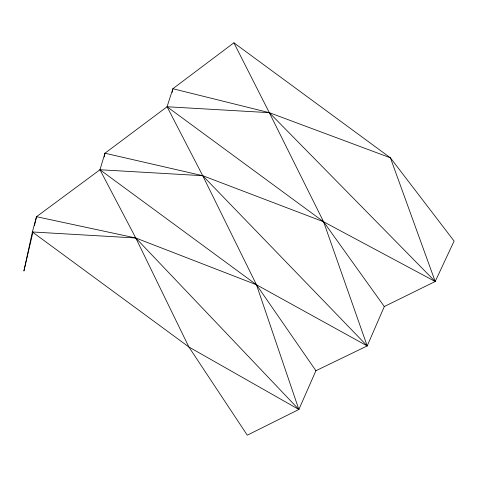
<?xml version="1.0" encoding="UTF-8"?>
<svg xmlns="http://www.w3.org/2000/svg" width="478" height="478" viewBox="0 0 478 478"><rect width="100%" height="100%" fill="white"/><g stroke="black" fill="none" stroke-linecap="round" stroke-linejoin="round"><path stroke-width="0.72" d="M172.229 92.374L172.863 88.723L233.891 42.811L390.401 157.818L454.1 241.073L435.207 281.506L384.3 306.535L367.206 345.935L315.922 370.713L298.864 409.479L247.287 435.189L188.876 346.974L135.788 237.996L99.962 169.75L104.945 153.223L167.073 106.755L172.863 88.723L269.317 112.665L390.401 157.818L435.207 281.506L323.582 221.762L202.714 175.695L104.945 153.223L104.282 156.898M32.982 231.914L23.9 271.038L32.367 231.967L36.513 216.701L99.962 169.75L202.714 175.695L367.206 345.935L323.582 221.762L269.317 112.665L233.891 42.811M34.494 225.395L36.513 216.701L135.788 237.996L256.471 284.757L367.206 345.935M298.864 409.479L135.788 237.996L32.367 231.967L188.876 346.974L298.864 409.479L256.471 284.757L202.714 175.695L167.073 106.755L269.317 112.665L435.207 281.506M167.073 106.755L323.582 221.762L384.3 306.535M99.962 169.75L256.471 284.757L315.922 370.713"/></g></svg>
